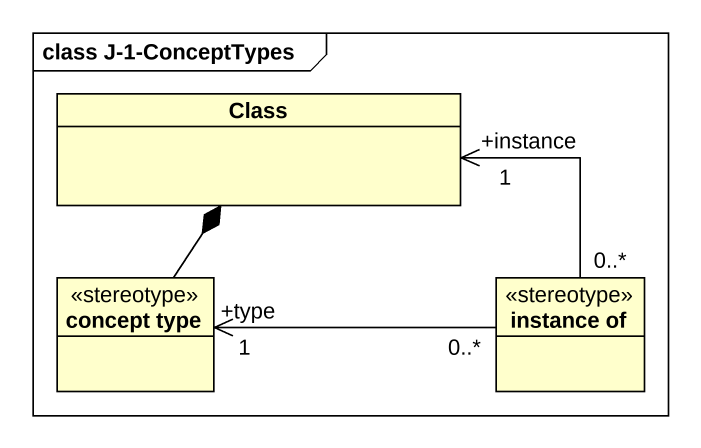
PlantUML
@startuml
mainframe class J-1-ConceptTypes
hide circle
hide empty members
class "Class" as Class_
class "concept type" as concept_type <<stereotype>>
class "instance of" as instance_of <<stereotype>>
concept_type -up-* Class_
instance_of "0..*" -left-> "+instance\n1" Class_
instance_of "0..*" -left-> "+type\n1" concept_type
@enduml
